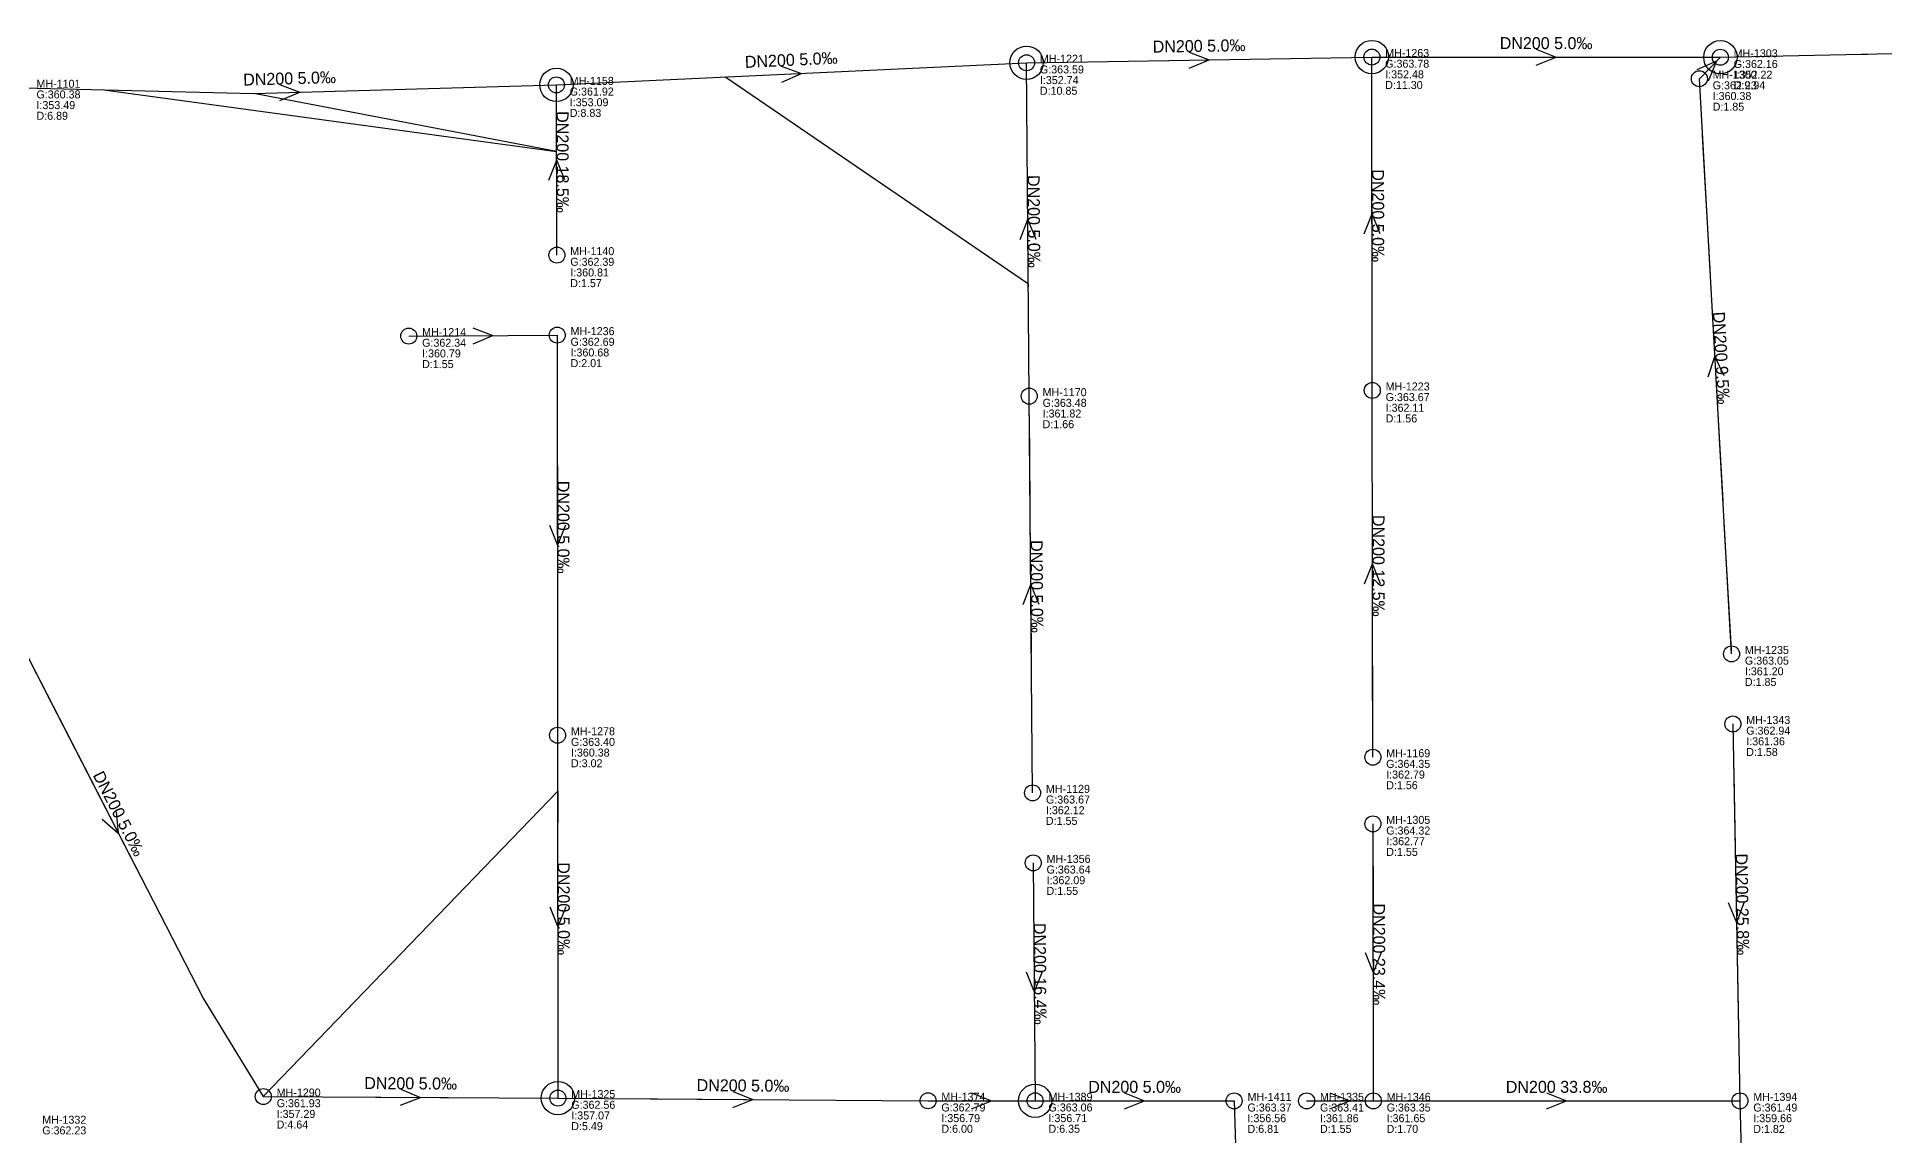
# Model space of a CAD drawing. Header units: metres. Extents: x 449901 to 451990, y 2566737 to 2570846.
# Drawn here: x 450621.7 to 450898.7, y 2568739.8 to 2568904.4 of the extents above; entities that cross this region are included whole.
import ezdxf
from ezdxf.enums import TextEntityAlignment as Align

# ---------------------------------------------------------------- set-up
doc = ezdxf.new("R2010")
doc.units = ezdxf.units.M
for name, color, linetype in [('SEW-DROP', 6, 'Continuous'), ('SEW-LABEL', 2, 'Continuous'), ('SEW-MH', 7, 'Continuous'), ('SEW-MH-LABEL', 8, 'Continuous'), ('SEW-PIPE-DN200', 3, 'Continuous'), ('SEW-RIDER', 8, 'Continuous')]:
    doc.layers.add(name, color=color, linetype=linetype)

msp = doc.modelspace()

# ---------------------------------------------------------------- linework, layer by layer
at = {"layer": 'SEW-DROP'}
for centre in [(450770.12, 2568900.57), (450821.9, 2568901.43), (450874.16, 2568901.39), (450699.62, 2568897.25), (450699.85, 2568745.3), (450771.41, 2568744.9)]:
    msp.add_circle(centre, 2.5, dxfattribs=at)
at = {"layer": 'SEW-LABEL'}
for p, q in [((450794.49, 2568902.18), (450797.51, 2568901.03)), ((450846.53, 2568902.61), (450849.53, 2568901.41)), ((450733.31, 2568900.04), (450736.37, 2568898.98)), ((450733.43, 2568897.64), (450736.37, 2568898.98)), ((450794.53, 2568899.78), (450797.51, 2568901.03)), ((450846.53, 2568900.21), (450849.53, 2568901.41)), ((450870.68, 2568899.56), (450873.63, 2568900.86)), ((450872.39, 2568897.87), (450873.63, 2568900.86)), ((450658.1, 2568897.29), (450661.13, 2568896.17)), ((450658.17, 2568894.89), (450661.13, 2568896.17)), ((450698.47, 2568882.98), (450699.66, 2568885.98)), ((450700.87, 2568882.99), (450699.66, 2568885.98)), ((450769.14, 2568874.06), (450770.31, 2568877.07)), ((450771.54, 2568874.08), (450770.31, 2568877.07)), ((450820.74, 2568874.93), (450821.94, 2568877.93)), ((450823.14, 2568874.93), (450821.94, 2568877.93)), ((450687.11, 2568860.84), (450690.11, 2568859.66)), ((450687.12, 2568858.44), (450690.11, 2568859.66)), ((450872.31, 2568853.48), (450873.34, 2568856.54)), ((450874.71, 2568853.61), (450873.34, 2568856.54)), ((450698.57, 2568831.22), (450699.77, 2568828.22)), ((450700.97, 2568831.22), (450699.77, 2568828.22)), ((450820.81, 2568822.43), (450822.01, 2568825.43)), ((450823.21, 2568822.43), (450822.01, 2568825.43)), ((450769.59, 2568819.31), (450770.77, 2568822.32)), ((450771.99, 2568819.33), (450770.77, 2568822.32)), ((450633.61, 2568788.24), (450633.91, 2568785.02)), ((450631.48, 2568787.14), (450633.91, 2568785.02)), ((450875.34, 2568774.62), (450876.6, 2568771.65)), ((450877.74, 2568774.67), (450876.6, 2568771.65)), ((450698.62, 2568774.01), (450699.82, 2568771.01)), ((450701.02, 2568774.01), (450699.82, 2568771.01)), ((450820.89, 2568767.16), (450822.09, 2568764.16)), ((450823.29, 2568767.16), (450822.09, 2568764.16)), ((450770.05, 2568764.23), (450771.28, 2568761.24)), ((450772.45, 2568764.25), (450771.28, 2568761.24)), ((450676.27, 2568746.63), (450679.26, 2568745.41)), ((450676.25, 2568744.23), (450679.26, 2568745.41)), ((450726.09, 2568743.91), (450729.1, 2568745.09)), ((450726.11, 2568746.31), (450729.1, 2568745.09)), ((450761.88, 2568746.1), (450764.88, 2568744.9)), ((450761.88, 2568743.7), (450764.88, 2568744.9)), ((450784.83, 2568746.09), (450787.83, 2568744.89)), ((450784.83, 2568743.69), (450787.83, 2568744.89)), ((450815.62, 2568746.09), (450818.62, 2568744.89)), ((450815.62, 2568743.69), (450818.62, 2568744.89)), ((450848.11, 2568746.09), (450851.11, 2568744.89)), ((450848.11, 2568743.69), (450851.11, 2568744.89))]:
    msp.add_line(p, q, dxfattribs=at)
at = {"layer": 'SEW-MH'}
for centre in [(450770.12, 2568900.57), (450821.9, 2568901.43), (450874.16, 2568901.39), (450871.01, 2568898.18), (450699.62, 2568897.25), (450699.7, 2568871.72), (450677.48, 2568859.58), (450699.74, 2568859.72), (450770.53, 2568850.57), (450821.97, 2568851.43), (450875.84, 2568811.91), (450876.04, 2568801.41), (450699.8, 2568799.72), (450822.05, 2568796.43), (450771.03, 2568791.08), (450822.06, 2568786.43), (450771.12, 2568780.58), (450655.67, 2568745.54), (450699.85, 2568745.3), (450755.35, 2568744.9), (450771.41, 2568744.9), (450801.25, 2568744.89), (450812.12, 2568744.89), (450822.12, 2568744.89), (450877.1, 2568744.89)]:
    msp.add_circle(centre, 1.2, dxfattribs=at)
at = {"layer": 'SEW-PIPE-DN200'}
for points in [[(450874.16, 2568901.39), (450970.57, 2568903.45)], [(450699.62, 2568897.25), (450770.12, 2568900.57)], [(450770.12, 2568900.57), (450821.9, 2568901.43)], [(450770.53, 2568850.57), (450770.12, 2568900.57)], [(450821.9, 2568901.43), (450874.16, 2568901.39)], [(450821.97, 2568851.43), (450821.9, 2568901.43), (450821.9, 2568901.43)], [(450871.01, 2568898.18), (450874.16, 2568901.39)], [(450619.65, 2568896.82), (450654.25, 2568895.98), (450699.62, 2568897.25)], [(450699.7, 2568871.72), (450699.62, 2568897.25)], [(450875.84, 2568811.91), (450871.01, 2568898.18)], [(450677.48, 2568859.58), (450699.74, 2568859.72)], [(450699.74, 2568859.72), (450699.8, 2568799.72)], [(450771.03, 2568791.08), (450770.53, 2568850.57)], [(450822.05, 2568796.43), (450821.97, 2568851.43)], [(450611.92, 2568827.81), (450646.68, 2568760.19), (450655.67, 2568745.54)], [(450699.8, 2568799.72), (450699.85, 2568745.3)], [(450876.04, 2568801.41), (450877.1, 2568744.89)], [(450822.06, 2568786.43), (450822.12, 2568744.89)], [(450771.12, 2568780.58), (450771.41, 2568744.9)], [(450655.67, 2568745.54), (450655.67, 2568745.54), (450699.85, 2568745.3)], [(450699.85, 2568745.3), (450755.35, 2568744.9)], [(450755.35, 2568744.9), (450771.41, 2568744.9)], [(450771.41, 2568744.9), (450801.25, 2568744.89)], [(450801.25, 2568744.89), (450803.49, 2568669.73)], [(450812.12, 2568744.89), (450822.12, 2568744.89)], [(450822.12, 2568744.89), (450877.1, 2568744.89)], [(450877.1, 2568744.89), (450878.98, 2568672.39)]]:
    msp.add_lwpolyline(points, dxfattribs=at)
at = {"layer": 'SEW-RIDER'}
for points in [[(450895.32, 2568901.84), (450896.22, 2568901.86), (450896.27, 2568901.86)], [(450631.76, 2568896.52), (450699.65, 2568887.26), (450654.25, 2568895.98)], [(450770.4, 2568866.93), (450770.39, 2568867.37), (450724.88, 2568898.44)], [(450821.95, 2568868.42), (450821.92, 2568888.78)], [(450872.62, 2568869.4), (450872.61, 2568869.57), (450871.48, 2568889.68)], [(450770.27, 2568882.34), (450770.27, 2568882.48)], [(450677.48, 2568859.58), (450677.48, 2568859.58), (450677.48, 2568859.58)], [(450699.75, 2568851.38), (450699.77, 2568828.95), (450699.79, 2568812.05)], [(450874.56, 2568834.86), (450873.73, 2568849.62), (450873.68, 2568850.44)], [(450770.67, 2568834.68), (450770.56, 2568847.48), (450770.56, 2568847.65)], [(450821.98, 2568848.64), (450821.98, 2568848.64)], [(450770.85, 2568812.09), (450770.85, 2568812.53), (450770.68, 2568832.52)], [(450875.84, 2568811.91), (450875.81, 2568812.52), (450874.75, 2568831.48)], [(450614.09, 2568823.6), (450623.79, 2568804.73), (450636.63, 2568779.75)], [(450822.05, 2568796.43), (450822.02, 2568813.36), (450822.02, 2568813.63)], [(450876.17, 2568794.74), (450876.18, 2568793.78), (450876.54, 2568774.88)], [(450655.67, 2568745.54), (450699.81, 2568791.31), (450699.81, 2568786.63)], [(450771.02, 2568792.03), (450771.02, 2568792.06), (450771.02, 2568792.32)], [(450822.06, 2568786.43), (450822.08, 2568773.73), (450822.08, 2568773.53)], [(450876.54, 2568774.88), (450876.54, 2568774.79), (450876.9, 2568755.79)], [(450771.18, 2568772.59), (450771.18, 2568772.44), (450771.18, 2568772.41)], [(450672.47, 2568745.45), (450683.44, 2568745.39)], [(450708.06, 2568745.24), (450728.11, 2568745.1)]]:
    msp.add_lwpolyline(points, dxfattribs=at)

# ---------------------------------------------------------------- texts
at = {"layer": 'SEW-LABEL'}
for s, rotation, p in [('DN200 5.0‰', -0.0467, (450848.03, 2568902.61)), ('DN200 5.0‰', 2.7004, (450734.87, 2568900.11)), ('DN200 5.0‰', 0.9532, (450796.01, 2568902.2)), ('DN200 5.0‰', 1.5982, (450659.63, 2568897.33)), ('DN200 18.5‰', 270.1928, (450699.66, 2568885.68)), ('DN200 5.0‰', 270.476, (450770.33, 2568876.77)), ('DN200 5.0‰', 270.0783, (450821.94, 2568877.63)), ('DN200 9.5‰', 273.2079, (450873.42, 2568856.24)), ('DN200 5.0‰', -89.9488, (450699.77, 2568830.92)), ('DN200 12.5‰', 270.0783, (450822.01, 2568825.13)), ('DN200 5.0‰', 270.476, (450770.78, 2568822.02)), ('DN200 5.0‰', -62.8016, (450633.23, 2568787.56)), ('DN200 5.0‰', -89.9488, (450699.82, 2568773.71)), ('DN200 25.8‰', -88.9231, (450876.57, 2568774.35)), ('DN200 23.4‰', -89.9217, (450822.09, 2568766.86)), ('DN200 16.4‰', -89.524, (450771.26, 2568763.94)), ('DN200 5.0‰', -0.3152, (450677.76, 2568746.62)), ('DN200 5.0‰', -0.418, (450727.6, 2568746.3)), ('DN200 5.0‰', -0.0046, (450786.33, 2568746.09)), ('DN200 33.8‰', -0.0046, (450849.61, 2568746.09))]:
    msp.add_text(s, height=1.8, rotation=rotation, dxfattribs=at).set_placement(p, align=Align.CENTER)
at = {"layer": 'SEW-MH-LABEL'}
for s, p in [('MH-1221', (450772.12, 2568900.57)), ('MH-1263', (450823.9, 2568901.43)), ('MH-1303', (450876.16, 2568901.39)), ('G:363.59', (450772.12, 2568898.97)), ('G:363.78', (450823.9, 2568899.83)), ('I:352.48', (450823.9, 2568898.23)), ('MH-1300', (450873.01, 2568898.18)), ('G:362.16', (450876.16, 2568899.79)), ('I:352.22', (450876.16, 2568898.19)), ('G:360.38', (450621.65, 2568895.22)), ('MH-1101', (450621.65, 2568896.82)), ('G:361.92', (450701.62, 2568895.65)), ('MH-1158', (450701.62, 2568897.25)), ('D:10.85', (450772.12, 2568895.77)), ('I:352.74', (450772.12, 2568897.37)), ('D:11.30', (450823.9, 2568896.63)), ('G:362.23', (450873.01, 2568896.58)), ('I:360.38', (450873.01, 2568894.98)), ('D:9.94', (450876.16, 2568896.59)), ('I:353.49', (450621.65, 2568893.62)), ('D:8.83', (450701.62, 2568892.45)), ('I:353.09', (450701.62, 2568894.05)), ('D:1.85', (450873.01, 2568893.38)), ('D:6.89', (450621.65, 2568892.02)), ('G:362.39', (450701.7, 2568870.12)), ('MH-1140', (450701.7, 2568871.72)), ('I:360.81', (450701.7, 2568868.52)), ('D:1.57', (450701.7, 2568866.92)), ('MH-1214', (450679.48, 2568859.58)), ('MH-1236', (450701.74, 2568859.72)), ('G:362.34', (450679.48, 2568857.98)), ('I:360.79', (450679.48, 2568856.38)), ('G:362.69', (450701.74, 2568858.12)), ('I:360.68', (450701.74, 2568856.52)), ('D:1.55', (450679.48, 2568854.78)), ('D:2.01', (450701.74, 2568854.92)), ('MH-1170', (450772.53, 2568850.57)), ('MH-1223', (450823.97, 2568851.43)), ('G:363.48', (450772.53, 2568848.97)), ('G:363.67', (450823.97, 2568849.83)), ('I:362.11', (450823.97, 2568848.23)), ('D:1.66', (450772.53, 2568845.77)), ('I:361.82', (450772.53, 2568847.37)), ('D:1.56', (450823.97, 2568846.63)), ('MH-1235', (450877.84, 2568811.91)), ('G:363.05', (450877.84, 2568810.31)), ('D:1.85', (450877.84, 2568807.11)), ('I:361.20', (450877.84, 2568808.71)), ('MH-1343', (450878.04, 2568801.41)), ('G:363.40', (450701.8, 2568798.12)), ('MH-1278', (450701.8, 2568799.72)), ('G:362.94', (450878.04, 2568799.81)), ('I:361.36', (450878.04, 2568798.21)), ('I:360.38', (450701.8, 2568796.52)), ('MH-1169', (450824.05, 2568796.43)), ('D:1.58', (450878.04, 2568796.61)), ('D:3.02', (450701.8, 2568794.92)), ('G:364.35', (450824.05, 2568794.83)), ('I:362.79', (450824.05, 2568793.23)), ('MH-1129', (450773.03, 2568791.08)), ('D:1.56', (450824.05, 2568791.63)), ('G:363.67', (450773.03, 2568789.48)), ('I:362.12', (450773.03, 2568787.88)), ('D:1.55', (450773.03, 2568786.28)), ('G:364.32', (450824.06, 2568784.83)), ('MH-1305', (450824.06, 2568786.43)), ('D:1.55', (450824.06, 2568781.63)), ('I:362.77', (450824.06, 2568783.23)), ('G:363.64', (450773.12, 2568778.98)), ('MH-1356', (450773.12, 2568780.58)), ('D:1.55', (450773.12, 2568775.78)), ('I:362.09', (450773.12, 2568777.38)), ('MH-1290', (450657.67, 2568745.54)), ('MH-1325', (450701.85, 2568745.3)), ('G:361.93', (450657.67, 2568743.94)), ('G:362.56', (450701.85, 2568743.7)), ('G:362.79', (450757.35, 2568743.3)), ('MH-1374', (450757.35, 2568744.9)), ('G:363.06', (450773.41, 2568743.3)), ('MH-1389', (450773.41, 2568744.9)), ('G:363.37', (450803.25, 2568743.29)), ('MH-1411', (450803.25, 2568744.89)), ('G:363.41', (450814.12, 2568743.29)), ('MH-1335', (450814.12, 2568744.89)), ('G:363.35', (450824.12, 2568743.29)), ('MH-1346', (450824.12, 2568744.89)), ('G:361.49', (450879.1, 2568743.29)), ('MH-1394', (450879.1, 2568744.89)), ('G:362.23', (450622.52, 2568739.86)), ('MH-1332', (450622.52, 2568741.46)), ('D:4.64', (450657.67, 2568740.74)), ('I:357.29', (450657.67, 2568742.34)), ('D:5.49', (450701.85, 2568740.5)), ('I:357.07', (450701.85, 2568742.1)), ('D:6.00', (450757.35, 2568740.1)), ('I:356.79', (450757.35, 2568741.7)), ('D:6.35', (450773.41, 2568740.1)), ('I:356.71', (450773.41, 2568741.7)), ('D:6.81', (450803.25, 2568740.09)), ('I:356.56', (450803.25, 2568741.69)), ('D:1.55', (450814.12, 2568740.09)), ('I:361.86', (450814.12, 2568741.69)), ('D:1.70', (450824.12, 2568740.09)), ('I:361.65', (450824.12, 2568741.69)), ('D:1.82', (450879.1, 2568740.09)), ('I:359.66', (450879.1, 2568741.69))]:
    msp.add_text(s, height=1.2, dxfattribs=at).set_placement(p)

doc.saveas('drawing.dxf')
